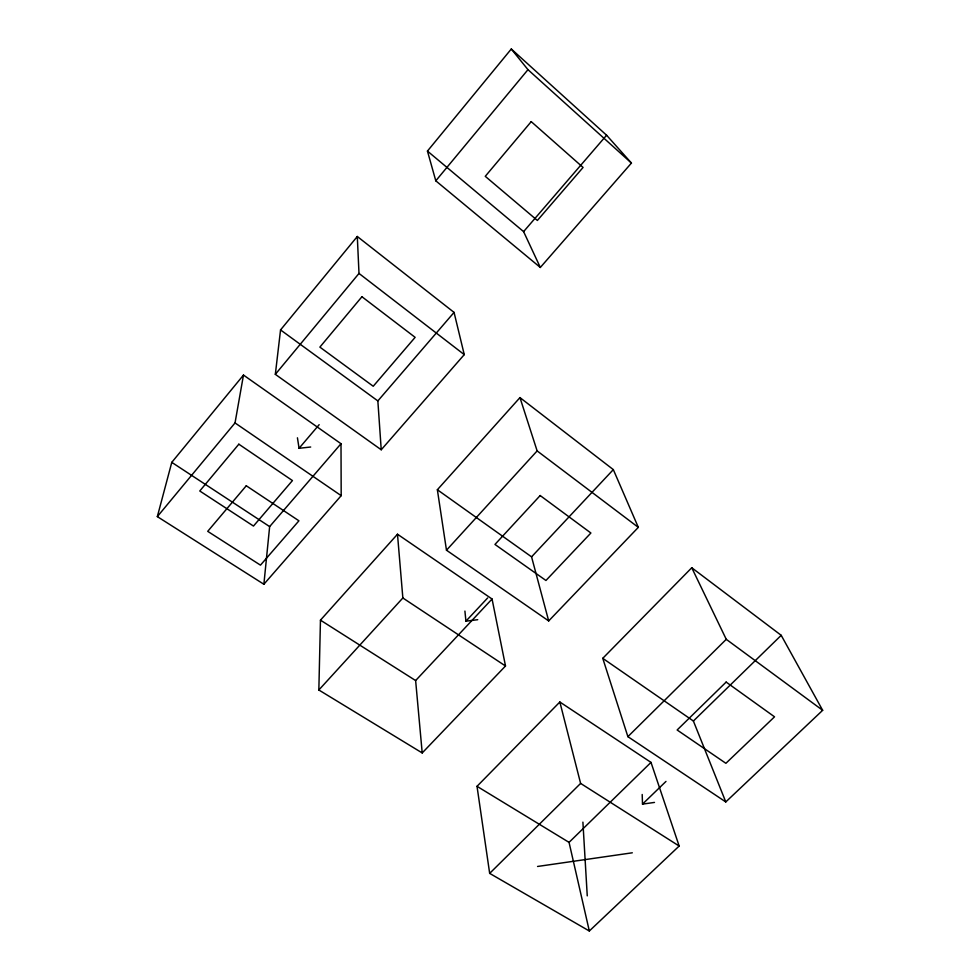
<?xml version="1.0" encoding="UTF-8"?>
<svg xmlns="http://www.w3.org/2000/svg" width="980" height="980" viewBox="0 0 980 980"><rect width="100%" height="100%" fill="white"/><g stroke="black" fill="none" stroke-linecap="round" stroke-linejoin="round"><path stroke-width="1.47" d="M318.843 689.994L320.46 620.156L397.488 534.223L492.058 599.013L505.509 665.996L422.209 752.946L318.843 689.994L402.854 597.984L397.488 534.223M263.877 584.252L269.647 526.603L341.003 443.72L243.481 375.071L171.782 462.352L157.339 516.619L263.877 584.252L341.187 495.66L341.003 443.72M275.331 374.336L280.55 329.929L357.296 236.486L454.059 312.4L464.263 354.625L381.232 449.771L275.331 374.336L358.999 273.432L357.296 236.486M157.339 516.619L235.029 422.931L243.481 375.071M427.452 151.079L511.291 49L606.596 135.228L631.439 163.06L540.323 267.466L435.794 180.822L427.452 151.079L523.602 231.623L540.323 267.466M435.794 180.822L527.975 69.666L511.291 49M297.43 437.803L299.072 448.289L319.162 424.683M381.232 449.771L377.851 400.918L454.059 312.4M523.602 231.623L606.596 135.228M437.362 489.743L519.964 397.598L613.321 469.616L638.323 527.363L548.69 620.928L446.476 550.209L437.362 489.743L531.564 556.848L548.69 620.928M446.476 550.209L537.138 450.91L519.964 397.598M464.912 611.079L465.929 621.173L487.636 597.971M422.209 752.946L415.63 680.561L492.058 599.013M531.564 556.848L613.321 469.616M477.015 786.315L559.85 702.011L651.002 762.403L679.164 846.034L589.323 931L489.669 873.376L477.015 786.315L569.049 842.371L589.323 931M602.761 658.327L691.758 567.751L781.207 635.322L822.661 710.304L725.788 801.934L627.886 736.654L602.761 658.327L693.387 721.023L725.788 801.934M489.669 873.376L580.613 783.412L559.85 702.011M627.886 736.654L726.266 639.327L691.758 567.751M569.049 842.371L651.002 762.403M693.387 721.023L781.207 635.322M642.194 794.486L642.513 804.115L665.984 781.415M537.567 866.467L632.308 852.796M642.513 804.115L654.481 802.424M465.929 621.173L477.726 619.703M299.072 448.289L310.685 447.015M320.46 620.156L415.63 680.561M580.613 783.412L679.164 846.034M171.782 462.352L269.647 526.603M402.854 597.984L505.509 665.996M235.029 422.931L341.187 495.66M280.55 329.929L377.851 400.918M726.266 639.327L822.661 710.304M537.138 450.91L638.323 527.363M358.999 273.432L464.263 354.625M527.975 69.666L631.439 163.06M582.904 822.134L587.253 895.867M238.838 444.197L199.773 490.992L253.477 526.064L292.444 480.568L238.838 444.197M361.938 296.732L319.884 347.116L373.233 386.255L415.128 337.341L361.938 296.732M531.221 121.63L485.259 176.327L537.383 220.451L583.076 167.445L531.221 121.63M246.274 485.762L207.723 531.344L260.472 565.142L298.925 520.809L246.274 485.762M540.176 495.537L494.961 544.439L545.946 580.479L590.891 533.01L540.176 495.537M726.143 682.08L677.143 729.99L725.898 763.31L774.531 716.821L726.143 682.08"/></g></svg>
